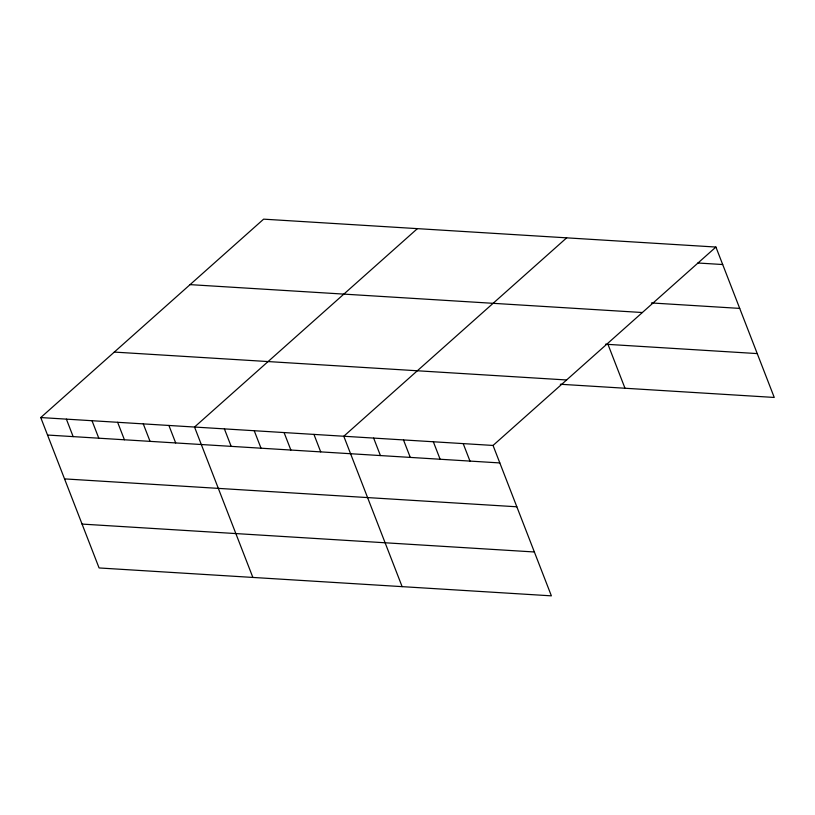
<?xml version="1.0" encoding="UTF-8"?>
<svg xmlns="http://www.w3.org/2000/svg" width="815" height="815" viewBox="0 0 815 815"><rect width="100%" height="100%" fill="white"/><g stroke="black" fill="none" stroke-linecap="round" stroke-linejoin="round"><path stroke-width="1.22" d="M40.75 417.555L493.044 445.448L551.378 595.846L99.084 567.953L40.75 417.555L263.622 219.154L715.916 247.047L774.25 397.445L560.312 384.252M417.402 228.638L194.53 427.04L252.864 577.438M566.659 237.848L343.787 436.239L402.121 586.637M493.044 445.448L715.916 247.047M697.823 263.001L722.691 264.529M651.399 302.946L739.704 308.396M190.078 284.629L642.363 312.522M605.494 344.225L757.237 353.588M114.294 352.08L566.588 379.973M47.535 435.037L499.819 462.93M64.548 478.894L516.832 506.787M82.071 524.086L534.365 551.979M607.98 344.378L624.993 388.246M463.195 443.605L469.97 461.086M433.336 441.761L440.12 459.242M403.486 439.927L410.271 457.409M373.637 438.083L380.422 455.565M313.938 434.395L320.713 451.887M284.078 432.561L290.863 450.043M254.229 430.717L261.014 448.199M224.38 428.873L231.165 446.355M168.899 425.45L175.683 442.942M143.267 423.871L150.052 441.353M117.635 422.292L124.42 439.774M92.013 420.713L98.788 438.195M66.382 419.134L73.156 436.616"/></g></svg>
